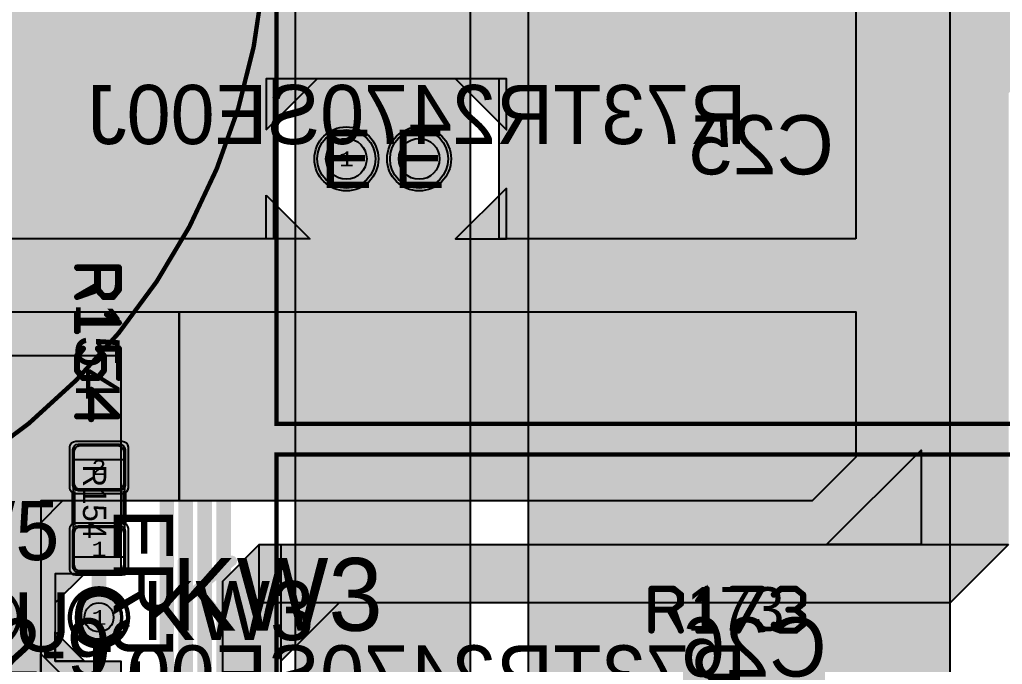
# Model space of a CAD drawing. Extents: x -18 to 179, y -60 to 172.
# Drawn here: x 110.78 to 144.54, y 119.39 to 141.53 of the extents above; entities that cross this region are included whole.
import ezdxf
from ezdxf.enums import TextEntityAlignment as Align

# ---------------------------------------------------------------- set-up
doc = ezdxf.new("R2010")
doc.units = 0
doc.header["$MEASUREMENT"] = 0
for name, color, linetype in [('ASSEMBLY_OUTLINES_BTM', 191, 'CONTINUOUS'), ('ASSEMBLY_OUTLINES_TOP', 102, 'CONTINUOUS'), ('ASSEMBLY_PART_NUMBERS_BTM', 191, 'CONTINUOUS'), ('ASSEMBLY_PART_NUMBERS_TOP', 102, 'CONTINUOUS'), ('ASSEMBLY_REF_DES_BTM', 191, 'CONTINUOUS'), ('ASSEMBLY_REF_DES_TOP', 102, 'CONTINUOUS'), ('DRILL_DRAWING', 21, 'CONTINUOUS'), ('GENERATED_SILKSCREEN_BTM', 255, 'CONTINUOUS'), ('GENERATED_SILKSCREEN_TOP', 140, 'CONTINUOUS'), ('MOUNTING_HOLE_PADS_LAYER14', 150, 'CONTINUOUS'), ('MOUNTING_HOLE_PADS_LAYER15', 230, 'CONTINUOUS'), ('MOUNTING_HOLES_LAYER_BOT17', 42, 'CONTINUOUS'), ('MOUNTING_HOLES_LAYER_TOP', 42, 'CONTINUOUS'), ('PART_HOLES_LAYER_BOTTOM', 30, 'CONTINUOUS'), ('PART_HOLES_LAYER_TOP', 30, 'CONTINUOUS'), ('PART_PADS_LAYER_BOTTOM', 230, 'CONTINUOUS'), ('PART_PADS_LAYER_TOP', 150, 'CONTINUOUS'), ('PART_PADS_SMD_TOP', 150, 'CONTINUOUS'), ('PIN_NUMBERS_BTM', 8, 'CONTINUOUS'), ('PIN_NUMBERS_TOP', 8, 'CONTINUOUS'), ('PLACEMENT_OUTLINES_BTM', 222, 'CONTINUOUS'), ('PLACEMENT_OUTLINES_TOP', 130, 'CONTINUOUS'), ('PLANE_DATA_LAYER_BOTTOM', 230, 'CONTINUOUS'), ('PLANE_DATA_LAYER_TOP', 150, 'CONTINUOUS'), ('PLANE_SHAPES_LAYER_BOTTOM', 230, 'CONTINUOUS'), ('PLANE_SHAPES_LAYER_TOP', 150, 'CONTINUOUS'), ('SILKSCREEN_OUTLINES_BTM', 211, 'CONTINUOUS'), ('SILKSCREEN_OUTLINES_TOP', 150, 'CONTINUOUS'), ('SILKSCREEN_REF_DES_TOP', 150, 'CONTINUOUS'), ('SOLDERMASK_PADS_BTM', 102, 'CONTINUOUS'), ('SOLDERMASK_PADS_TOP', 102, 'CONTINUOUS'), ('SOLDERPASTE_PADS_TOP', 254, 'CONTINUOUS'), ('TRACES_LAYER_BOTTOM', 230, 'CONTINUOUS'), ('TRACES_LAYER_TOP', 150, 'CONTINUOUS')]:
    doc.layers.add(name, color=color, linetype=linetype)
doc.styles.add('COURIER_NEW', font='COUR.TTF')
doc.styles.add('VERIBEST_GERBER_0', font='txt')

msp = doc.modelspace()

# ---------------------------------------------------------------- hatches: boundary and pattern name
at = {"layer": 'ASSEMBLY_OUTLINES_TOP'}
h = msp.add_hatch(color=256, dxfattribs=at)
edge = h.paths.add_edge_path()
edge.add_arc((113.5, 121), 0.79, 0, 360)
at = {"layer": 'MOUNTING_HOLES_LAYER_BOT17'}
h = msp.add_hatch(color=256, dxfattribs=at)
edge = h.paths.add_edge_path()
edge.add_arc((124.5, 136.75), 0.7, 0, 360)
at = {"layer": 'MOUNTING_HOLES_LAYER_TOP'}
h = msp.add_hatch(color=256, dxfattribs=at)
edge = h.paths.add_edge_path()
edge.add_arc((124.5, 136.75), 0.7, 0, 360)
at = {"layer": 'PART_HOLES_LAYER_BOTTOM'}
h = msp.add_hatch(color=256, dxfattribs=at)
edge = h.paths.add_edge_path()
edge.add_arc((122, 136.75), 0.7, 0, 360)
h = msp.add_hatch(color=256, dxfattribs=at)
edge = h.paths.add_edge_path()
edge.add_arc((113.5, 121), 0.5, 0, 360)
at = {"layer": 'PART_HOLES_LAYER_TOP'}
h = msp.add_hatch(color=256, dxfattribs=at)
edge = h.paths.add_edge_path()
edge.add_arc((122, 136.75), 0.7, 0, 360)
h = msp.add_hatch(color=256, dxfattribs=at)
edge = h.paths.add_edge_path()
edge.add_arc((113.5, 121), 0.5, 0, 360)
at = {"layer": 'PLANE_DATA_LAYER_BOTTOM'}
h = msp.add_hatch(color=256, dxfattribs=at)
h.paths.add_polyline_path([(114.250002, 144.718436), (114.25, 122.5762, -0.414213562), (114.1738, 122.5), (113.000004, 122.5, 0.207684346), (112.999998, 122.499998), (112.000002, 121.500002), (112, 121.499996), (112, 120.500004), (112.000003, 120.499999), (112.999998, 119.500002, 0.207684346), (113.000004, 119.5), (114.1738, 119.5, -0.414213562), (114.25, 119.4238), (114.25, 113.0762, -0.414213562), (114.1738, 113), (108.53156, 113.000002, -0.198913366), (108.477678, 113.02232), (108.02232, 113.477678, -0.198909956), (108.000002, 113.531559), (108.000002, 113.53156), (108, 127.749996), (107.999997, 127.750001), (105.750002, 129.999998, 0.207684346), (105.749996, 130), (83.8262, 130, -0.414213562), (83.75, 130.0762), (83.75, 161.499996), (83.749997, 161.500001), (82.000002, 163.249998, 0.207684346), (81.999996, 163.25), (70.500004, 163.25, 0.207684346), (70.499998, 163.249998), (64.250002, 157.000002), (64.25, 156.999996), (64.25, 119.5762, -0.414213562), (64.1738, 119.5), (47.3262, 119.5, -0.414213562), (47.25, 119.5762), (47.25, 138.6738, -0.414213562), (47.3262, 138.75), (54.499996, 138.75, 0.207684346), (54.500002, 138.750002), (57.499998, 141.749998), (57.5, 141.750004), (57.5, 147.749996), (57.499997, 147.750001), (54.000002, 151.249998, 0.207684346), (53.999996, 151.25), (47.0762, 151.25, -0.414213562), (47, 151.3262), (47, 163.6738, -0.414213562), (47.0762, 163.75), (62.499996, 163.75, 0.207684346), (62.500002, 163.750002), (64.227679, 165.477682, -0.198913366), (64.281561, 165.5), (101.968438, 165.5, -0.198913366), (102.02232, 165.477682), (108.47768, 159.022322, -0.198909956), (108.499998, 158.968441), (108.499998, 158.96844), (108.5, 150.500004), (108.500003, 150.499999), (114.227684, 144.772318, -0.198909956), (114.250002, 144.718437)], flags=0)
h.paths.add_polyline_path([(102.999998, 142.499998), (103, 142.500004), (103, 148.499996), (102.999997, 148.500001), (100.250002, 151.249998, 0.207684346), (100.249996, 151.25), (94.000004, 151.25, 0.207684346), (93.999998, 151.249998), (91.000002, 148.250002), (91, 148.249996), (91, 142.250004), (91.000003, 142.249999), (93.749998, 139.500002, 0.207684346), (93.750004, 139.5), (99.999996, 139.5, 0.207684346), (100.000002, 139.500002)], flags=0)
h.paths.add_polyline_path([(108.5, 121, -1), (111, 121, -1)], flags=0)
h = msp.add_hatch(color=256, dxfattribs=at)
h.paths.add_polyline_path([(126.25, 115.3262, -0.414213562), (126.1738, 115.25), (121.78156, 115.250002, -0.198913366), (121.727678, 115.27232), (120.27232, 116.727678, -0.198909956), (120.250002, 116.781559), (120.250002, 116.78156), (120.25, 148.591045, -0.256888732), (120.285402, 148.655403, 0.991599377), (119.228922, 150.353509, -0.346304309), (119.135334, 150.364664), (115.52232, 153.977678, -0.198909956), (115.500002, 154.031559), (115.500002, 154.03156), (115.5, 161.1738, -0.414213562), (115.5762, 161.25), (126.1738, 161.25, -0.414213562), (126.25, 161.1738)], flags=0)
h.paths.add_polyline_path([(123.4, 157.1, 0.414213562), (124.3, 158), (124.3, 160, 0.414213562), (123.4, 160.9), (121.4, 160.9, 0.414213562), (120.5, 160), (120.5, 158, 0.414213562), (121.4, 157.1)], flags=0)
h.paths.add_polyline_path([(123.31043, 116.586258, 0.716399399), (126, 117.499999), (126, 117.500001, 0.716399399), (123.31043, 118.413742, -0.492832038), (123.18957, 118.413742, 0.716399399), (120.5, 117.500001), (120.5, 117.499999, 0.716399399), (123.18957, 116.586258, -0.492832038)], flags=0)
h.paths.add_polyline_path([(123.31043, 135.836258, 0.716399399), (126, 136.749999), (126, 136.750001, 0.716399399), (123.31043, 137.663742, -0.492832038), (123.18957, 137.663742, 0.716399399), (120.5, 136.750001), (120.5, 136.749999, 0.716399399), (123.18957, 135.836258, -0.492832038)], flags=0)
msp.add_hatch(color=256, dxfattribs=at).paths.add_polyline_path([(142.75, 154.6738, 0.414213562), (142.6738, 154.75), (128.3262, 154.75, 0.414213562), (128.25, 154.6738), (128.250002, 107.53156), (128.250002, 107.531559, 0.198909956), (128.27232, 107.477678), (141.727678, 94.02232, 0.198913366), (141.78156, 94.000002), (142.6738, 94, 0.414213562), (142.75, 94.0762)], flags=0)
for points in [[(122, 136.75), (120.885458, 137.864542)], [(122, 136.75), (123.018799, 137.952687)], [(124.5, 136.75), (123.481201, 137.952687)], [(124.5, 136.75), (125.614542, 137.864542)], [(122, 136.75), (120.885458, 135.635458)], [(122, 136.75), (123.018799, 135.547313)], [(124.5, 136.75), (123.481201, 135.547313)], [(124.5, 136.75), (125.614542, 135.635458)], [(109.75, 121), (111.0762, 121)]]:
    msp.add_hatch(color=256, dxfattribs=at).paths.add_polyline_path(points, is_closed=False, flags=0)
at = {"layer": 'PLANE_DATA_LAYER_TOP'}
h = msp.add_hatch(color=256, dxfattribs=at)
h.paths.add_polyline_path([(146.000002, 140.281564, -0.198909956), (145.977684, 140.227683), (144.750002, 139.000002), (144.75, 138.999996), (144.750002, 123.531565), (144.750002, 123.531564, -0.198909956), (144.727684, 123.477683), (142.772322, 121.52232, -0.198913366), (142.71844, 121.500002), (121.750004, 121.5, 0.207684346), (121.749998, 121.499998), (119.750002, 119.500002), (119.75, 119.499996), (119.75, 116.750004), (119.750003, 116.749999), (122.72768, 113.772322, -0.198909956), (122.749998, 113.718441), (122.749998, 113.71844), (122.75, 106.500004), (122.750003, 106.499999), (126.227684, 103.022318, -0.198909956), (126.250002, 102.968437), (126.250002, 102.968436), (126.249998, 77.78156), (126.249998, 77.781559, -0.198909956), (126.22768, 77.727678), (125.522322, 77.02232, -0.198913366), (125.46844, 77.000002), (120.28156, 77.000002, -0.198913366), (120.227678, 77.02232), (119.52232, 77.727678, -0.198909956), (119.500002, 77.781559), (119.500002, 77.78156), (119.5, 96.499996), (119.499997, 96.500001), (116.750002, 99.249998, 0.207684346), (116.749996, 99.25), (108.000004, 99.25, 0.207684346), (107.999998, 99.249998), (105.500002, 96.750002), (105.5, 96.749996), (105.499998, 94.03156), (105.499998, 94.031559, -0.198909956), (105.47768, 93.977678), (105.272322, 93.77232, -0.198913366), (105.21844, 93.750002), (101.28156, 93.750002, -0.198913366), (101.227678, 93.77232), (101.02232, 93.977678, -0.198909956), (101.000002, 94.031559), (101.000002, 94.03156), (101, 96.749996), (100.999997, 96.750001), (98.500002, 99.249998, 0.207684346), (98.499996, 99.25), (94.000004, 99.25, 0.207684346), (93.999998, 99.249998), (91.750002, 97.000002), (91.75, 96.999996), (91.749998, 94.03156), (91.749998, 94.031559, -0.198909956), (91.72768, 93.977678), (91.522322, 93.77232, -0.198913366), (91.46844, 93.750002), (88.03156, 93.750002, -0.198913366), (87.977678, 93.77232), (87.77232, 93.977678, -0.198909956), (87.750002, 94.031559), (87.750002, 94.03156), (87.750001, 100.329648, -0.669857772), (87.880332, 100.383279, 0.200116214), (88.2, 100.25), (90.1, 100.25, 0.414213562), (90.55, 100.7), (90.55, 102.8, 0.059444266), (90.537368, 102.905872, -0.059444601), (90.535229, 102.9238, -0.414213562), (90.611429, 103), (102.8238, 103, -0.414213562), (102.9, 102.9238), (102.9, 101.75, 0.414213562), (103.35, 101.3), (105.65, 101.3, 0.414213562), (106.1, 101.75), (106.1, 102.9238, -0.414213562), (106.1762, 103), (117.249996, 103, 0.207684346), (117.250002, 103.000002), (120.749998, 106.499998), (120.75, 106.500004), (120.75, 110.999996), (120.749997, 111.000001), (119.500002, 112.249998, 0.207684346), (119.499996, 112.25), (118.8002, 112.25, -0.953329659), (118.79293, 112.402052, 0.386497966), (119.2, 112.85), (119.2, 115.15, 0.414213562), (118.75, 115.6), (117.826201, 115.6, -0.414213562), (117.750001, 115.6762), (117.750002, 122.21844), (117.750002, 122.218441, -0.198909956), (117.77232, 122.272322), (118.977678, 123.47768, -0.198913366), (119.03156, 123.499998), (138.499996, 123.5, 0.207684346), (138.500002, 123.500002), (141.749998, 126.749998), (141.75, 126.750004), (141.75, 161.1738, -0.414213562), (141.8262, 161.25), (145.9238, 161.25, -0.414213562), (146, 161.1738), (146.000002, 140.281565)], flags=0)
h.paths.add_polyline_path([(87.95, 95.75, -1), (91.55, 95.75, -1)], flags=0)
h.paths.add_polyline_path([(101.49, 95.75, -1), (105.09, 95.75, -1)], flags=0)
h.paths.add_polyline_path([(114.75, 100.325, 0.414213562), (115.1, 100.675), (115.1, 101.375, 0.414213562), (114.75, 101.725), (113.75, 101.725, 0.414213562), (113.4, 101.375), (113.4, 100.675, 0.414213562), (113.75, 100.325)], flags=0)
h.paths.add_polyline_path([(123.31043, 78.086258, 0.716399399), (126, 78.999999), (126, 79.000001, 0.716399399), (123.31043, 79.913742, -0.492832038), (123.18957, 79.913742, 0.716399399), (120.5, 79.000001), (120.5, 78.999999, 0.716399399), (123.18957, 78.086258, -0.492832038)], flags=0)
h.paths.add_polyline_path([(123.31043, 97.336258, 0.716399399), (126, 98.249999), (126, 98.250001, 0.716399399), (123.31043, 99.163742, -0.492832038), (123.18957, 99.163742, 0.716399399), (120.5, 98.250001), (120.5, 98.249999, 0.716399399), (123.18957, 97.336258, -0.492832038)], flags=0)
h.paths.add_polyline_path([(144.825, 157.1, 0.414213562), (145.725, 158), (145.725, 160, 0.414213562), (144.825, 160.9), (142.825, 160.9, 0.414213562), (141.925, 160), (141.925, 158, 0.414213562), (142.825, 157.1)], flags=0)
h = msp.add_hatch(color=256, dxfattribs=at)
h.paths.add_polyline_path([(139.5, 148.218438), (139.499998, 126.53156), (139.499998, 126.531559, -0.198909956), (139.47768, 126.477678), (138.022322, 125.02232, -0.198913366), (137.96844, 125.000002), (114.428911, 125, -0.796955112), (114.395762, 125.144812, 0.287751527), (114.65, 125.55), (114.65, 126.75, 0.414213562), (114.2, 127.2), (112.8, 127.2, 0.414213562), (112.35, 126.75), (112.35, 125.55, 0.287751527), (112.604238, 125.144812, -0.796955112), (112.571089, 125), (112.250004, 125, 0.207684346), (112.249998, 124.999998), (111.500002, 124.250002), (111.5, 124.249996), (111.5, 119.750004), (111.500003, 119.749999), (112.999998, 118.250002, 0.207684346), (113.000004, 118.25), (116.1738, 118.25, -0.414213562), (116.25, 118.1738), (116.25, 115.626235, -0.549588453), (116.141391, 115.557271, 0.11027068), (115.95, 115.6), (114.75, 115.6, 0.414213562), (114.3, 115.15), (114.3, 112.850002, 0.011312125), (114.300461, 112.829648, -0.011312804), (114.300539, 112.826201), (114.300539, 112.8262, -0.414213562), (114.224339, 112.75), (107.5762, 112.75, -0.414213562), (107.5, 112.8262), (107.5, 125.999996), (107.499997, 126.000001), (102.000002, 131.499998, 0.207684346), (101.999996, 131.5), (79.3262, 131.5, -0.414213562), (79.25, 131.5762), (79.25, 133.749996), (79.249997, 133.750001), (77.750002, 135.249998, 0.207684346), (77.749996, 135.25), (74.5762, 135.25, -0.414213562), (74.5, 135.3262), (74.500002, 147.21844), (74.500002, 147.218441, -0.198909956), (74.52232, 147.272322), (75.977678, 148.72768, -0.198913366), (76.03156, 148.749998), (90.6738, 148.75, -0.414213562), (90.75, 148.6738), (90.75, 141.500004), (90.750003, 141.499999), (93.499998, 138.750002, 0.207684346), (93.500004, 138.75), (99.999996, 138.75, 0.207684346), (100.000002, 138.750002), (102.749998, 141.499998), (102.75, 141.500004), (102.75, 148.6738, -0.414213562), (102.8262, 148.75), (108.5, 148.75), (119.060363, 148.749999, -0.175663176), (119.109193, 148.732298, 0.362508503), (120.390807, 148.732298, -0.175659794), (120.439636, 148.749999), (138.96844, 148.749998, -0.198913366), (139.022322, 148.72768), (139.477682, 148.27232, -0.198909956), (139.5, 148.218439)], flags=0)
h.paths.add_polyline_path([(108.5, 121, -1), (111, 121, -1)], flags=0)
h.paths.add_polyline_path([(127.249998, 135.499998), (127.25, 135.500004), (127.25, 137.999996), (127.249997, 138.000001), (125.750002, 139.499998, 0.207684346), (125.749996, 139.5), (121.000004, 139.5, 0.207684346), (120.999998, 139.499998), (119.500002, 138.000002), (119.5, 137.999996), (119.5, 135.250004), (119.500003, 135.249999), (120.749998, 134.000002, 0.207684346), (120.750004, 134), (125.749996, 134, 0.207684346), (125.750002, 134.000002)], flags=0)
for points in [[(112.85, 126.7), (112.42792, 127.12208)], [(114.15, 126.7), (114.57208, 127.12208)], [(112.85, 125.6), (112.285744, 125.438521)], [(114.15, 125.6), (114.714253, 125.438511)], [(109.75, 121), (111.0762, 121)]]:
    msp.add_hatch(color=256, dxfattribs=at).paths.add_polyline_path(points, is_closed=False, flags=0)
at = {"layer": 'PLANE_SHAPES_LAYER_BOTTOM'}
for points in [[(126.25, 115.25), (121.75, 115.25), (120.25, 116.75), (120.25, 154), (126.25, 154)], [(114.25, 122.5), (112, 122.5), (112, 119.5), (114.25, 119.5), (114.25, 113), (108.5, 113), (108, 113.5), (108, 130), (114.25, 130)], [(112, 121.5), (113, 122.5), (112, 122.5)], [(112, 120.5), (113, 119.5), (112, 119.5)]]:
    msp.add_hatch(color=256, dxfattribs=at).paths.add_polyline_path(points, flags=0)
at = {"layer": 'PLANE_SHAPES_LAYER_TOP'}
for points in [[(139.5, 134), (127.25, 134), (127.25, 139.5), (119.5, 139.5), (119.5, 134), (79.25, 134), (79.25, 135.25), (74.5, 135.25), (74.5, 147.25), (76, 148.75), (90.75, 148.75), (90.75, 138.75), (102.75, 138.75), (102.75, 148.75), (139, 148.75), (139.5, 148.25)], [(119.25, 137.75), (121, 139.5), (119.25, 139.5)], [(125.75, 139.5), (127.5, 137.75), (127.5, 139.5)], [(127.5, 135.75), (125.75, 134), (127.5, 134)], [(119.25, 135.5), (120.75, 134), (119.25, 134)], [(116.25, 125), (111.5, 125), (111.5, 118.25), (116.25, 118.25), (116.25, 112.75), (107.5, 112.75), (107.5, 131.5), (116.25, 131.5)], [(139.5, 126.5), (138, 125), (116.25, 125), (116.25, 131.5), (139.5, 131.5)], [(138.5, 123.5), (141.75, 126.75), (141.75, 123.5)], [(111.5, 124.25), (112.25, 125), (111.5, 125)], [(119.75, 114.75), (117.75, 114.75), (117.75, 122.25), (119, 123.5), (119.75, 123.5)], [(144.75, 123.5), (142.75, 121.5), (119, 121.5), (119, 123.5)], [(119.75, 119.5), (121.75, 121.5), (119.75, 121.5)], [(111.5, 119.75), (113, 118.25), (111.5, 118.25)]]:
    msp.add_hatch(color=256, dxfattribs=at).paths.add_polyline_path(points, flags=0)

# ---------------------------------------------------------------- linework, layer by layer
at = {"layer": 'ASSEMBLY_OUTLINES_BTM'}
for points in [[(119.6, 127.65), (119.6, 145.85), (151.9, 145.85), (151.9, 127.65)], [(119.6, 108.4), (119.6, 126.6), (151.9, 126.6), (151.9, 108.4)]]:
    msp.add_lwpolyline(points, close=True, dxfattribs=at)
msp.add_circle((96.75, 145), 22.5, dxfattribs=at)
at = {"layer": 'ASSEMBLY_OUTLINES_TOP'}
msp.add_lwpolyline([(112.63, 123.07), (112.63, 126.42), (114.38, 126.42), (114.38, 123.07)], close=True, dxfattribs=at)
msp.add_circle((113.5, 121), 0.79, dxfattribs=at)
at = {"layer": 'GENERATED_SILKSCREEN_BTM', "const_width": 0.15}
for points in [[(119.250005, 145, -0.301696762), (105.485907, 124.265147, 0.000004483), (105.485912, 124.265159, 1.199961182), (81.227729, 161.288305, 0.000003714), (81.227719, 161.288309, -0.659507056), (119.250005, 145)], [(151.900005, 127.65, -0.414213562), (151.9, 127.649995), (119.6, 127.649995, -0.414213562), (119.599995, 127.65), (119.599995, 145.85, -0.414213562), (119.6, 145.850005), (131.927633, 145.850005, 0.000005386), (131.927645, 145.849995), (119.600005, 145.849995), (119.600005, 127.650005), (151.899995, 127.650005), (151.899995, 145.849995), (139.072355, 145.849995, 0.000005386), (139.072367, 145.850005), (151.9, 145.850005, -0.414213562), (151.900005, 145.85), (151.900005, 127.65)]]:
    msp.add_lwpolyline(points, format="xyb", dxfattribs=at)
msp.add_lwpolyline([(119.6, 108.4), (119.6, 126.6), (151.9, 126.6), (151.9, 108.4)], close=True, dxfattribs=at)
at = {"layer": 'GENERATED_SILKSCREEN_TOP'}
for points, const_width in [([(113.646, 131.98475), (113.649, 131.98025), (113.6565, 131.97875), (113.664, 131.97425), (113.6715, 131.97425), (113.9805, 131.97425), (113.988, 131.97425), (113.9925, 131.97875), (113.997, 131.97875), (113.9985, 131.98025), (114, 131.98175), (114.0045, 131.98475), (114.21, 132.23975), (114.213, 132.24725), (114.2145, 132.25175), (114.216, 132.25925), (114.216, 133.01525), (114.213, 133.02875), (114.2055, 133.03625), (114.198, 133.04525), (114.186, 133.04825), (112.746, 133.04825), (112.734, 133.04525), (112.7265, 133.03775), (112.722, 133.02875), (112.7205, 133.01825), (112.722, 133.00625), (112.7265, 132.99575), (112.734, 132.98825), (112.746, 132.98525), (113.436, 132.98525), (113.436, 132.28025), (112.737, 132.03425), (112.7265, 132.02825), (112.7205, 132.01775), (112.719, 132.00575), (112.722, 131.99675), (112.728, 131.98775), (112.7355, 131.98025), (112.7445, 131.97575), (112.7565, 131.97875), (113.4555, 132.22475), (113.646, 131.98475)], 0.15), ([(114.1545, 132.98525), (114.1545, 132.26675), (113.9655, 132.03425), (113.6865, 132.03425), (113.496, 132.26675), (113.496, 132.98525), (114.1545, 132.98525)], 0.15), ([(112.7775, 131.41325), (112.776, 131.42525), (112.7685, 131.43125), (112.758, 131.43575), (112.746, 131.43725), (112.7355, 131.43575), (112.725, 131.43125), (112.7175, 131.42525), (112.716, 131.41325), (112.716, 130.82825), (112.7175, 130.81775), (112.725, 130.80875), (112.7355, 130.80425), (112.746, 130.80275), (112.758, 130.80425), (112.7685, 130.80875), (112.776, 130.81775), (112.7775, 130.82825), (112.7775, 131.09225), (114.186, 131.09225), (114.1965, 131.09375), (114.204, 131.09825), (114.2085, 131.10575), (114.21, 131.11625), (114.2115, 131.12375), (114.2115, 131.13125), (114.2085, 131.13725), (114.2025, 131.14325), (113.7915, 131.43575), (113.781, 131.44025), (113.772, 131.44025), (113.7615, 131.43575), (113.754, 131.42825), (113.748, 131.41925), (113.745, 131.40875), (113.748, 131.39825), (113.7555, 131.39075), (114.0915, 131.15075), (112.7775, 131.15075), (112.7775, 131.41325)], 0.15), ([(113.7, 129.98225), (113.6985, 129.98825), (113.697, 129.99275), (113.694, 129.99875), (113.529, 130.20275), (114.1545, 130.20275), (114.1545, 129.22325), (114.1575, 129.21275), (114.1635, 129.20375), (114.174, 129.19925), (114.1845, 129.19775), (114.1965, 129.19925), (114.207, 129.20375), (114.213, 129.21275), (114.216, 129.22325), (114.216, 130.23575), (114.213, 130.24625), (114.2055, 130.25375), (114.198, 130.26275), (114.186, 130.26575), (113.4645, 130.26575), (113.454, 130.26425), (113.4465, 130.25975), (113.442, 130.25375), (113.439, 130.24325), (113.436, 130.23575), (113.4345, 130.22975), (113.436, 130.22225), (113.4405, 130.21625), (113.64, 129.97175), (113.64, 129.48725), (113.4495, 129.25325), (112.9665, 129.25325), (112.779, 129.48725), (112.779, 129.97175), (112.977, 130.21625), (112.9815, 130.22675), (112.9815, 130.23575), (112.9755, 130.24475), (112.968, 130.25375), (112.9575, 130.25975), (112.947, 130.26125), (112.941, 130.26125), (112.9365, 130.25975), (112.929, 130.25225), (112.722, 129.99875), (112.719, 129.99425), (112.719, 129.98825), (112.716, 129.98225), (112.716, 129.47675), (112.716, 129.47225), (112.7175, 129.47075), (112.7175, 129.46925), (112.719, 129.46625), (112.719, 129.46325), (112.722, 129.45725), (112.929, 129.20375), (112.9335, 129.19925), (112.9365, 129.19775), (112.9455, 129.19475), (112.9515, 129.19325), (113.4645, 129.19325), (113.472, 129.19475), (113.4795, 129.19775), (113.4825, 129.19775), (113.484, 129.19925), (113.487, 129.20225), (113.49, 129.20375), (113.694, 129.45725), (113.697, 129.46475), (113.6985, 129.46925), (113.7, 129.47675), (113.7, 129.98225)], 0.15), ([(112.746, 127.93625), (112.7355, 127.93475), (112.7265, 127.92725), (112.722, 127.91675), (112.7205, 127.90625), (112.722, 127.89575), (112.7265, 127.88675), (112.7355, 127.87925), (112.746, 127.87625), (113.2005, 127.87625), (113.2005, 127.80575), (113.2035, 127.79525), (113.2095, 127.78625), (113.22, 127.78175), (113.2305, 127.78025), (113.2425, 127.78175), (113.253, 127.78625), (113.2605, 127.79525), (113.2635, 127.80575), (113.2635, 127.87625), (114.144, 127.87625), (114.1515, 127.87775), (114.1575, 127.88075), (114.1635, 127.88825), (114.168, 127.89575), (114.171, 127.90475), (114.1725, 127.91375), (114.171, 127.92125), (114.165, 127.92875), (113.2545, 128.83925), (113.2455, 128.84525), (113.2365, 128.84825), (113.2275, 128.84675), (113.217, 128.84075), (113.2095, 128.83775), (113.205, 128.83175), (113.202, 128.82575), (113.2005, 128.81825), (113.2005, 127.93625), (112.746, 127.93625)], 0.15), ([(113.2635, 128.74325), (114.0675, 127.93625), (113.2635, 127.93625), (113.2635, 128.74325)], 0.15), ([(118.10375, 122.905), (118.11375, 122.92), (118.11625, 122.9375), (118.11375, 122.9575), (118.10375, 122.9725), (118.09125, 122.985), (118.07375, 122.9925), (118.06625, 122.995), (118.05625, 122.995), (118.04875, 122.9925), (118.04125, 122.9875), (116.43875, 121.6825), (116.43875, 122.9475), (116.43375, 122.965), (116.42125, 122.98), (116.40375, 122.9875), (116.38375, 122.99), (116.36625, 122.9875), (116.35125, 122.98), (116.33875, 122.965), (116.33375, 122.9475), (116.33375, 120.5475), (116.33875, 120.5275), (116.35125, 120.515), (116.36625, 120.5075), (116.38375, 120.505), (116.40375, 120.5075), (116.42125, 120.515), (116.43375, 120.5275), (116.43875, 120.5475), (116.43875, 121.5525), (116.85375, 121.8875), (118.03625, 120.515), (118.04375, 120.5075), (118.05125, 120.5025), (118.05875, 120.5), (118.06625, 120.5), (118.08375, 120.5075), (118.09875, 120.5175), (118.11125, 120.53), (118.11875, 120.5475), (118.11875, 120.565), (118.11625, 120.575), (118.11125, 120.5825), (116.92875, 121.955), (118.10375, 122.905)], 0.25), ([(118.69625, 120.5475), (118.70125, 120.53), (118.70875, 120.52), (118.72375, 120.5125), (118.73875, 120.5075), (118.75625, 120.5025), (118.76875, 120.5025), (118.78125, 120.51), (118.79375, 120.5225), (119.59125, 121.8175), (120.39125, 120.5225), (120.40125, 120.51), (120.41125, 120.5025), (120.42625, 120.5025), (120.44125, 120.5075), (120.45875, 120.5125), (120.47375, 120.52), (120.48125, 120.5325), (120.48375, 120.5475), (120.48375, 122.9475), (120.47875, 122.965), (120.46625, 122.98), (120.45125, 122.9875), (120.43375, 122.99), (120.41625, 122.9875), (120.39875, 122.98), (120.38625, 122.965), (120.38375, 122.9475), (120.38375, 120.73), (119.63625, 121.9475), (119.62625, 121.955), (119.61375, 121.96), (119.60375, 121.9625), (119.59125, 121.9625), (119.57875, 121.9625), (119.56875, 121.96), (119.55875, 121.955), (119.54625, 121.9475), (118.80125, 120.73), (118.80125, 122.9475), (118.79625, 122.965), (118.78375, 122.98), (118.76625, 122.9875), (118.74625, 122.99), (118.72875, 122.9875), (118.71375, 122.98), (118.70125, 122.965), (118.69625, 122.9475), (118.69625, 120.555), (118.69625, 120.5475)], 0.25), ([(121.50375, 120.5075), (121.08125, 120.85), (121.06875, 120.8625), (121.06625, 120.8775), (121.06875, 120.895), (121.07875, 120.9125), (121.09125, 120.925), (121.10625, 120.935), (121.12375, 120.9375), (121.14125, 120.9325), (121.54875, 120.6), (122.35625, 120.6), (122.74625, 120.915), (122.74625, 121.38), (122.36125, 121.6975), (121.94625, 121.6975), (121.92625, 121.7025), (121.91375, 121.7125), (121.90625, 121.73), (121.90375, 121.7475), (121.90625, 121.765), (121.91375, 121.78), (121.92625, 121.7925), (121.94625, 121.7975), (122.36125, 121.7975), (122.74625, 122.115), (122.74625, 122.58), (122.35625, 122.895), (121.54875, 122.895), (121.14125, 122.5625), (121.12375, 122.5575), (121.10625, 122.56), (121.09125, 122.5675), (121.07875, 122.5825), (121.06875, 122.5975), (121.06625, 122.615), (121.06875, 122.6325), (121.08125, 122.645), (121.50375, 122.9875), (121.51125, 122.99), (121.51875, 122.9925), (121.52125, 122.995), (121.53125, 122.9975), (122.37375, 122.9975), (122.38625, 122.995), (122.39125, 122.9925), (122.39875, 122.99), (122.40625, 122.9875), (122.82875, 122.645), (122.83625, 122.6325), (122.83875, 122.6225), (122.84375, 122.615), (122.84625, 122.605), (122.84625, 122.09), (122.84375, 122.0825), (122.83875, 122.065), (122.83625, 122.0525), (122.82875, 122.0475), (122.46125, 121.7475), (122.82875, 121.4475), (122.83125, 121.4425), (122.83625, 121.4375), (122.83875, 121.435), (122.83875, 121.43), (122.84375, 121.4125), (122.84625, 121.405), (122.84625, 120.89), (122.84375, 120.8775), (122.83875, 120.8675), (122.83625, 120.8575), (122.82875, 120.85), (122.40625, 120.5075), (122.39625, 120.5025), (122.39375, 120.5), (122.38625, 120.5), (122.38375, 120.4975), (122.38125, 120.4975), (122.37375, 120.4975), (121.53125, 120.4975), (121.52125, 120.5), (121.51125, 120.5025), (121.50375, 120.5075)], 0.25), ([(133.51375, 121.4445), (133.51825, 121.4475), (133.51975, 121.455), (133.52425, 121.4625), (133.52425, 121.47), (133.52425, 121.779), (133.52425, 121.7865), (133.51975, 121.791), (133.51975, 121.7955), (133.51825, 121.797), (133.51675, 121.7985), (133.51375, 121.8015), (133.25875, 122.0085), (133.25125, 122.0115), (133.24525, 122.013), (133.23925, 122.0145), (132.48325, 122.0145), (132.46975, 122.0115), (132.46075, 122.004), (132.45325, 121.995), (132.45025, 121.9845), (132.45025, 120.5445), (132.45325, 120.5325), (132.46075, 120.525), (132.46975, 120.5205), (132.48025, 120.519), (132.49225, 120.5205), (132.50275, 120.525), (132.51025, 120.5325), (132.51325, 120.5445), (132.51325, 121.2345), (133.21825, 121.2345), (133.46425, 120.5355), (133.47025, 120.525), (133.48075, 120.519), (133.49275, 120.5175), (133.50175, 120.5205), (133.51075, 120.525), (133.51825, 120.5325), (133.52275, 120.543), (133.51975, 120.555), (133.27375, 121.254), (133.51375, 121.4445)], 0.15), ([(132.51325, 121.953), (133.23025, 121.953), (133.46425, 121.764), (133.46425, 121.485), (133.23025, 121.2945), (132.51325, 121.2945), (132.51325, 121.953)], 0.15), ([(134.08525, 120.576), (134.07325, 120.573), (134.06725, 120.567), (134.06275, 120.5565), (134.06125, 120.5445), (134.06275, 120.534), (134.06725, 120.5235), (134.07325, 120.516), (134.08525, 120.5145), (134.67025, 120.5145), (134.68075, 120.516), (134.68975, 120.5235), (134.69425, 120.534), (134.69575, 120.5445), (134.69425, 120.5565), (134.68975, 120.567), (134.68075, 120.573), (134.67025, 120.576), (134.40625, 120.576), (134.40625, 121.9845), (134.40475, 121.995), (134.40025, 122.0025), (134.39275, 122.007), (134.38225, 122.0085), (134.37475, 122.01), (134.36725, 122.01), (134.36125, 122.007), (134.35525, 122.001), (134.06275, 121.59), (134.05825, 121.5795), (134.05825, 121.569), (134.06275, 121.56), (134.07025, 121.5525), (134.07925, 121.5465), (134.08975, 121.5435), (134.09575, 121.5435), (134.10025, 121.545), (134.10775, 121.554), (134.34775, 121.89), (134.34775, 120.576), (134.08525, 120.576)], 0.15), ([(135.44125, 120.5595), (135.43825, 120.549), (135.43975, 120.5385), (135.44725, 120.5295), (135.45475, 120.5235), (135.46525, 120.5205), (135.47575, 120.519), (135.48475, 120.522), (135.49225, 120.531), (136.30075, 121.9695), (136.30375, 121.977), (136.30375, 121.983), (136.30375, 121.989), (136.30075, 121.995), (136.29625, 122.004), (136.29025, 122.01), (136.28275, 122.013), (136.27525, 122.0145), (135.26275, 122.0145), (135.25225, 122.0115), (135.24475, 122.004), (135.23875, 121.995), (135.23725, 121.983), (135.23875, 121.9725), (135.24475, 121.962), (135.25225, 121.9545), (135.26275, 121.953), (136.22425, 121.953), (135.44125, 120.5595)], 0.15), ([(136.91725, 120.5205), (136.66375, 120.726), (136.65625, 120.7335), (136.65475, 120.7425), (136.65625, 120.753), (136.66225, 120.7635), (136.66975, 120.771), (136.67875, 120.777), (136.68925, 120.7785), (136.69975, 120.7755), (136.94425, 120.576), (137.42875, 120.576), (137.66275, 120.765), (137.66275, 121.044), (137.43175, 121.2345), (137.18275, 121.2345), (137.17075, 121.2375), (137.16325, 121.2435), (137.15875, 121.254), (137.15725, 121.2645), (137.15875, 121.275), (137.16325, 121.284), (137.17075, 121.2915), (137.18275, 121.2945), (137.43175, 121.2945), (137.66275, 121.485), (137.66275, 121.764), (137.42875, 121.953), (136.94425, 121.953), (136.69975, 121.7535), (136.68925, 121.7505), (136.67875, 121.752), (136.66975, 121.7565), (136.66225, 121.7655), (136.65625, 121.7745), (136.65475, 121.785), (136.65625, 121.7955), (136.66375, 121.803), (136.91725, 122.0085), (136.92175, 122.01), (136.92625, 122.0115), (136.92775, 122.013), (136.93375, 122.0145), (137.43925, 122.0145), (137.44675, 122.013), (137.44975, 122.0115), (137.45425, 122.01), (137.45875, 122.0085), (137.71225, 121.803), (137.71675, 121.7955), (137.71825, 121.7895), (137.72125, 121.785), (137.72275, 121.779), (137.72275, 121.47), (137.72125, 121.4655), (137.71825, 121.455), (137.71675, 121.4475), (137.71225, 121.4445), (137.49175, 121.2645), (137.71225, 121.0845), (137.71375, 121.0815), (137.71675, 121.0785), (137.71825, 121.077), (137.71825, 121.074), (137.72125, 121.0635), (137.72275, 121.059), (137.72275, 120.75), (137.72125, 120.7425), (137.71825, 120.7365), (137.71675, 120.7305), (137.71225, 120.726), (137.45875, 120.5205), (137.45275, 120.5175), (137.45125, 120.516), (137.44675, 120.516), (137.44525, 120.5145), (137.44375, 120.5145), (137.43925, 120.5145), (136.93375, 120.5145), (136.92775, 120.516), (136.92175, 120.5175), (136.91725, 120.5205)], 0.15)]:
    msp.add_lwpolyline(points, dxfattribs=dict(at, const_width=const_width))
at = {"layer": 'GENERATED_SILKSCREEN_TOP', "const_width": 0.15}
for points in [[(112.630005, 124.166164, 0.000011642), (112.629995, 124.166156), (112.629995, 125.333844, 0.000011642), (112.630005, 125.333836), (112.630005, 124.166164)], [(114.380005, 124.157902, 0.000012231), (114.379995, 124.157911), (114.379995, 125.342089, 0.000012231), (114.380005, 125.342098), (114.380005, 124.157902)]]:
    msp.add_lwpolyline(points, format="xyb", dxfattribs=at)
for points in [[(108.75, 121, -1), (110.75, 121, -1)], [(112.5, 121, -1), (114.5, 121, -1)]]:
    msp.add_lwpolyline(points, format="xyb", close=True, dxfattribs=at)
at = {"layer": 'MOUNTING_HOLE_PADS_LAYER14'}
msp.add_circle((124.5, 136.75), 1, dxfattribs=at)
at = {"layer": 'MOUNTING_HOLE_PADS_LAYER15'}
msp.add_circle((124.5, 136.75), 1, dxfattribs=at)
at = {"layer": 'MOUNTING_HOLES_LAYER_BOT17'}
msp.add_circle((124.5, 136.75), 0.7, dxfattribs=at)
at = {"layer": 'MOUNTING_HOLES_LAYER_TOP'}
msp.add_circle((124.5, 136.75), 0.7, dxfattribs=at)
at = {"layer": 'PART_HOLES_LAYER_BOTTOM'}
for centre, radius in [((122, 136.75), 0.7), ((113.5, 121), 0.5)]:
    msp.add_circle(centre, radius, dxfattribs=at)
at = {"layer": 'PART_HOLES_LAYER_TOP'}
for centre, radius in [((122, 136.75), 0.7), ((113.5, 121), 0.5)]:
    msp.add_circle(centre, radius, dxfattribs=at)
at = {"layer": 'PART_PADS_LAYER_BOTTOM'}
for centre, radius in [((122, 136.75), 1), ((113.5, 121), 0.75)]:
    msp.add_circle(centre, radius, dxfattribs=at)
at = {"layer": 'PART_PADS_LAYER_TOP'}
for centre, radius in [((122, 136.75), 1), ((113.5, 121), 0.75)]:
    msp.add_circle(centre, radius, dxfattribs=at)
at = {"layer": 'PART_PADS_SMD_TOP'}
for points in [[(114.4, 125.55, -0.414213562), (114.2, 125.35), (112.8, 125.35, -0.414213562), (112.6, 125.55), (112.6, 126.75, -0.414213562), (112.8, 126.95), (114.2, 126.95, -0.414213562), (114.4, 126.75)], [(114.4, 122.75, -0.414213562), (114.2, 122.55), (112.8, 122.55, -0.414213562), (112.6, 122.75), (112.6, 123.95, -0.414213562), (112.8, 124.15), (114.2, 124.15, -0.414213562), (114.4, 123.95)]]:
    msp.add_lwpolyline(points, format="xyb", close=True, dxfattribs=at)
at = {"layer": 'PLACEMENT_OUTLINES_BTM'}
for points in [[(119.6, 127.65), (119.6, 145.85), (151.9, 145.85), (151.9, 127.65)], [(119.6, 108.4), (119.6, 126.6), (151.9, 126.6), (151.9, 108.4)]]:
    msp.add_lwpolyline(points, close=True, dxfattribs=at)
msp.add_circle((96.75, 145), 22.5, dxfattribs=at)
at = {"layer": 'PLACEMENT_OUTLINES_TOP'}
msp.add_lwpolyline([(112.63, 123.07), (112.63, 126.42), (114.38, 126.42), (114.38, 123.07)], close=True, dxfattribs=at)
msp.add_circle((113.5, 121), 1, dxfattribs=at)
at = {"layer": 'PLANE_DATA_LAYER_BOTTOM'}
msp.add_lwpolyline([(142.75, 154.6738, 0.414213562), (142.6738, 154.75), (128.3262, 154.75, 0.414213562), (128.25, 154.6738), (128.250002, 107.53156), (128.250002, 107.531559, 0.198909956), (128.27232, 107.477678), (141.727678, 94.02232, 0.198913366), (141.78156, 94.000002), (142.6738, 94, 0.414213562), (142.75, 94.0762)], format="xyb", close=True, dxfattribs=at)
at = {"layer": 'PLANE_DATA_LAYER_BOTTOM', "const_width": 0.5}
for points in [[(122, 136.75), (120.885458, 137.864542)], [(122, 136.75), (123.018799, 137.952687)], [(124.5, 136.75), (123.481201, 137.952687)], [(124.5, 136.75), (125.614542, 137.864542)], [(122, 136.75), (120.885458, 135.635458)], [(122, 136.75), (123.018799, 135.547313)], [(124.5, 136.75), (123.481201, 135.547313)], [(124.5, 136.75), (125.614542, 135.635458)], [(109.75, 121), (111.0762, 121)]]:
    msp.add_lwpolyline(points, dxfattribs=at)
at = {"layer": 'PLANE_DATA_LAYER_TOP', "const_width": 0.5}
for points in [[(112.85, 126.7), (112.42792, 127.12208)], [(114.15, 126.7), (114.57208, 127.12208)], [(112.85, 125.6), (112.285744, 125.438521)], [(114.15, 125.6), (114.714253, 125.438511)], [(109.75, 121), (111.0762, 121)]]:
    msp.add_lwpolyline(points, dxfattribs=at)
at = {"layer": 'PLANE_SHAPES_LAYER_BOTTOM'}
for points in [[(126.25, 115.25), (121.75, 115.25), (120.25, 116.75), (120.25, 154), (126.25, 154)], [(114.25, 122.5), (112, 122.5), (112, 119.5), (114.25, 119.5), (114.25, 113), (108.5, 113), (108, 113.5), (108, 130), (114.25, 130)], [(112, 121.5), (113, 122.5), (112, 122.5)], [(112, 120.5), (113, 119.5), (112, 119.5)]]:
    msp.add_lwpolyline(points, close=True, dxfattribs=at)
for points in [[(128.25, 107.5), (142.75, 107.5), (128.25, 154.75), (142.75, 154.75)], [(106, 139.5), (114.25, 139.5), (106, 144.75), (114.25, 144.75)], [(83.75, 130), (114.25, 130), (83.75, 139.5), (114.25, 139.5)]]:
    msp.add_solid(points, dxfattribs=at)
at = {"layer": 'PLANE_SHAPES_LAYER_TOP'}
for points in [[(139.5, 134), (127.25, 134), (127.25, 139.5), (119.5, 139.5), (119.5, 134), (79.25, 134), (79.25, 135.25), (74.5, 135.25), (74.5, 147.25), (76, 148.75), (90.75, 148.75), (90.75, 138.75), (102.75, 138.75), (102.75, 148.75), (139, 148.75), (139.5, 148.25)], [(119.25, 137.75), (121, 139.5), (119.25, 139.5)], [(125.75, 139.5), (127.5, 137.75), (127.5, 139.5)], [(127.5, 135.75), (125.75, 134), (127.5, 134)], [(119.25, 135.5), (120.75, 134), (119.25, 134)], [(116.25, 125), (111.5, 125), (111.5, 118.25), (116.25, 118.25), (116.25, 112.75), (107.5, 112.75), (107.5, 131.5), (116.25, 131.5)], [(139.5, 126.5), (138, 125), (116.25, 125), (116.25, 131.5), (139.5, 131.5)], [(138.5, 123.5), (141.75, 126.75), (141.75, 123.5)], [(111.5, 124.25), (112.25, 125), (111.5, 125)], [(119.75, 114.75), (117.75, 114.75), (117.75, 122.25), (119, 123.5), (119.75, 123.5)], [(144.75, 123.5), (142.75, 121.5), (119, 121.5), (119, 123.5)], [(119.75, 119.5), (121.75, 121.5), (119.75, 121.5)], [(111.5, 119.75), (113, 118.25), (111.5, 118.25)]]:
    msp.add_lwpolyline(points, close=True, dxfattribs=at)
for points in [[(141.75, 140.25), (146, 140.25), (141.75, 161.25), (146, 161.25)], [(141.75, 123.5), (144.75, 123.5), (141.75, 140.25), (144.75, 140.25)], [(79.25, 131.5), (139.5, 131.5), (79.25, 134), (139.5, 134)], [(79.25, 131.5), (139.5, 131.5), (79.25, 131.75), (139.5, 131.75)]]:
    msp.add_solid(points, dxfattribs=at)
at = {"layer": 'SILKSCREEN_OUTLINES_BTM'}
for points in [[(119.6, 127.65), (119.6, 145.85), (151.9, 145.85), (151.9, 127.65)], [(119.6, 108.4), (119.6, 126.6), (151.9, 126.6), (151.9, 108.4)]]:
    msp.add_lwpolyline(points, close=True, dxfattribs=at)
msp.add_circle((96.75, 145), 22.5, dxfattribs=at)
at = {"layer": 'SILKSCREEN_OUTLINES_TOP'}
msp.add_lwpolyline([(112.63, 123.07), (112.63, 126.42), (114.38, 126.42), (114.38, 123.07)], close=True, dxfattribs=at)
msp.add_circle((113.5, 121), 1, dxfattribs=at)
at = {"layer": 'SOLDERMASK_PADS_BTM'}
for centre, radius in [((122, 136.75), 1.1), ((124.5, 136.75), 1.1), ((113.5, 121), 0.8)]:
    msp.add_circle(centre, radius, dxfattribs=at)
at = {"layer": 'SOLDERMASK_PADS_TOP'}
for points in [[(114.5, 125.45, -0.414213562), (114.3, 125.25), (112.7, 125.25, -0.414213562), (112.5, 125.45), (112.5, 126.85, -0.414213562), (112.7, 127.05), (114.3, 127.05, -0.414213562), (114.5, 126.85)], [(114.5, 122.65, -0.414213562), (114.3, 122.45), (112.7, 122.45, -0.414213562), (112.5, 122.65), (112.5, 124.05, -0.414213562), (112.7, 124.25), (114.3, 124.25, -0.414213562), (114.5, 124.05)]]:
    msp.add_lwpolyline(points, format="xyb", close=True, dxfattribs=at)
for centre, radius in [((122, 136.75), 1.1), ((124.5, 136.75), 1.1), ((113.5, 121), 0.8)]:
    msp.add_circle(centre, radius, dxfattribs=at)
at = {"layer": 'SOLDERPASTE_PADS_TOP'}
for points in [[(114.35, 125.6, -0.414213562), (114.15, 125.4), (112.85, 125.4, -0.414213562), (112.65, 125.6), (112.65, 126.7, -0.414213562), (112.85, 126.9), (114.15, 126.9, -0.414213562), (114.35, 126.7)], [(114.35, 122.8, -0.414213562), (114.15, 122.6), (112.85, 122.6, -0.414213562), (112.65, 122.8), (112.65, 123.9, -0.414213562), (112.85, 124.1), (114.15, 124.1, -0.414213562), (114.35, 123.9)]]:
    msp.add_lwpolyline(points, format="xyb", close=True, dxfattribs=at)
at = {"layer": 'TRACES_LAYER_BOTTOM', "const_width": 0.5}
for points in [[(45.406796, 168.734932), (103.580392, 168.734932), (112.418359, 159.896965), (112.418359, 151.964926), (117.785128, 146.598157), (117.785128, 114.754685), (141.814346, 90.725467), (141.814346, 76.805427), (141.961588, 76.805427), (151.611363, 67.155652)], [(59.45, 167), (60.1, 167), (60.8, 167.7), (61.825303, 167.7), (62.168895, 168.043592), (103.34862, 168.043592), (111.754919, 159.637293), (111.754919, 151.709127), (117.131777, 146.332269), (117.131777, 114.488797), (141.160451, 90.460123), (141.160451, 76.416195), (147.607061, 69.969585), (147.630605, 69.969585), (148.392127, 69.208063), (148.392127, 69.184519), (150.961363, 66.615283), (150.961363, 16.611363), (149.75, 15.4), (148, 15.4)], [(4.5, 159.5), (5.477226, 160.477226), (13.49964, 160.477226), (18.728811, 165.706397), (61.075636, 165.706397), (62.7, 167.330761), (62.7, 167.330763), (62.762829, 167.393592), (103.046118, 167.393592), (103.113182, 167.326528), (103.146445, 167.326528), (111.033023, 159.43995), (111.033023, 159.406687), (111.104919, 159.334791), (111.104919, 151.427628), (116.481777, 146.05077), (116.481777, 114.175169), (140.449004, 90.207942)], [(22.5, 159.5), (27.753064, 159.5), (33.231849, 164.978785), (61.336011, 164.978785), (63.033754, 166.676528), (102.877206, 166.676528), (110.383023, 159.170711), (110.383023, 151.230285), (115.831777, 145.781531), (115.831777, 113.90593), (139.799004, 89.938703), (139.799004, 75.908706), (147.038125, 68.669585), (147.038125, 68.646268), (149.237614, 66.446779), (149.237614, 56.478606), (149.206946, 56.447938), (149.206946, 25.653861), (148, 24.446915), (148, 23.4)]]:
    msp.add_lwpolyline(points, dxfattribs=at)
at = {"layer": 'TRACES_LAYER_TOP'}
for points, const_width in [([(124.5, 136.75), (122, 136.75)], 1.5), ([(113.5, 121), (113.5, 123.35)], 0.5)]:
    msp.add_lwpolyline(points, dxfattribs=dict(at, const_width=const_width))

# ---------------------------------------------------------------- texts
at = {"layer": 'ASSEMBLY_PART_NUMBERS_BTM', "style": 'VERIBEST_GERBER_0', "text_generation_flag": 2}
for p in [(135.75, 139.29), (135.75, 120.04)]:
    msp.add_text('R73TR2470SE00J', height=2.032, dxfattribs=at).set_placement(p, align=Align.TOP_LEFT)
at = {"layer": 'ASSEMBLY_PART_NUMBERS_TOP', "style": 'VERIBEST_GERBER_0'}
msp.add_text('ERJ-8GEY0R00V', height=2.032, rotation=270, dxfattribs=at).set_placement((116.04, 124.75), align=Align.TOP_LEFT)
for s, p in [('C2220C102JZGACTU', (85.499998, 121.860002)), ('1-1879022-9', (98.5, 120.96))]:
    msp.add_text(s, height=2.032, dxfattribs=at).set_placement(p, align=Align.TOP_LEFT)
at = {"layer": 'ASSEMBLY_REF_DES_BTM', "style": 'VERIBEST_GERBER_0', "text_generation_flag": 2}
for s, p in [('C25', (138.75, 138.25)), ('C26', (138.5, 121))]:
    msp.add_text(s, height=2.032, dxfattribs=at).set_placement(p, align=Align.TOP_LEFT)
at = {"layer": 'ASSEMBLY_REF_DES_TOP', "style": 'VERIBEST_GERBER_0'}
msp.add_text('R154', height=0.8, rotation=270, dxfattribs=at).set_placement((113.75, 126.25), align=Align.TOP_LEFT)
for s, p in [('KW5', (106.25, 125)), ('KW3', (115, 122.25))]:
    msp.add_text(s, height=2.032, dxfattribs=at).set_placement(p, align=Align.TOP_LEFT)
at = {"layer": 'DRILL_DRAWING', "style": 'VERIBEST_GERBER_0'}
for s, p in [('E', (122, 136.75)), ('E', (124.5, 136.75)), ('C', (113.5, 121))]:
    msp.add_text(s, height=2, dxfattribs=at).set_placement(p, align=Align.MIDDLE_CENTER)
at = {"layer": 'PIN_NUMBERS_BTM', "style": 'COURIER_NEW'}
for s, p in [('1', (122, 136.75)), ('2', (113.5, 126.15)), ('1', (113.5, 123.35)), ('1', (113.5, 121))]:
    msp.add_text(s, height=0.508, dxfattribs=at).set_placement(p, align=Align.MIDDLE_CENTER)
at = {"layer": 'PIN_NUMBERS_TOP', "style": 'COURIER_NEW'}
for s, p in [('1', (122, 136.75)), ('2', (113.5, 126.15)), ('1', (113.5, 123.35)), ('1', (113.5, 121))]:
    msp.add_text(s, height=0.508, dxfattribs=at).set_placement(p, align=Align.MIDDLE_CENTER)
at = {"layer": 'SILKSCREEN_REF_DES_TOP', "style": 'VERIBEST_GERBER_0'}
msp.add_text('R154', height=1.5, rotation=270, dxfattribs=at).set_placement((114.21, 133.25), align=Align.TOP_LEFT)
for s, height, p in [('KW3', 2.5, (116, 123.04)), ('R173', 1.5, (132.25, 122.04))]:
    msp.add_text(s, height=height, dxfattribs=at).set_placement(p, align=Align.TOP_LEFT)

doc.saveas('drawing.dxf')
